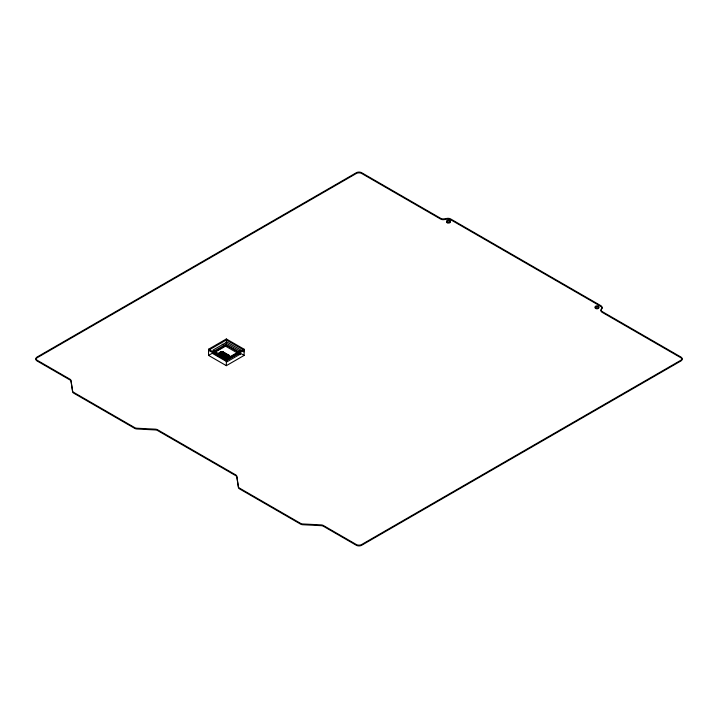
<?xml version="1.0" encoding="UTF-8"?>
<svg xmlns="http://www.w3.org/2000/svg" width="718" height="718" viewBox="0 0 718 718"><rect width="100%" height="100%" fill="white"/><g stroke="black" fill="none" stroke-linecap="round" stroke-linejoin="round"><path stroke-width="1.08" d="M229.401 356.918L222.759 352.556L222.759 351.892A1.274 0.736 0 0 0 220.973 351.919L219.618 352.7A1.328 0.763 0 0 0 219.591 353.66L219.591 353.696M219.591 353.66L225.829 357.331A1.355 0.781 0 0 0 227.75 357.393L229.32 356.352L228.88 355.383A1.445 0.835 0 0 1 229.105 356.613L229.078 357.268L228.88 355.428L222.759 351.892L223.406 352.224M225.344 356.918L228.486 355.159M222.688 354.216L223.962 353.48L224.905 353.956M224.905 354.216L223.702 354.854M225.174 355.652L226.448 354.916L227.4 355.392M208.552 349.235L226.341 338.968L244.129 349.235L244.129 355.401L226.341 365.668L208.552 355.401L208.552 349.235L226.341 359.512L244.129 349.235M213.066 350.061L226.628 342.235M213.066 351.703L226.628 343.877M208.552 355.401L226.341 345.134L244.129 355.401M213.066 353.346L226.628 345.52M219.439 352.592L220.794 351.811A1.526 0.88 0 0 1 222.957 351.811L229.051 355.329A1.696 0.978 0 0 1 229.302 356.702L227.929 358.12A1.607 0.933 0 0 1 225.658 358.058L225.658 357.429L219.555 353.911A1.615 0.933 0 0 1 219.43 352.601L219.439 353.229A1.615 0.933 0 0 0 219.555 354.539L225.829 358.004A1.328 0.763 0 0 0 227.723 358.049L227.723 357.349A1.328 0.763 0 0 1 225.847 357.277L224.824 356.693M219.439 353.22L220.794 352.439A1.526 0.88 0 0 1 222.957 352.439L223.639 352.834L220.121 354.863L220.121 356.29L225.093 359.153L229.284 356.711M219.591 354.351A1.328 0.763 0 0 1 219.645 353.373L221 351.892M220.121 354.234L223.639 352.206M222.903 354.629L224.689 354.216L223.038 354.647M222.392 355.733L223.145 355.293L224.492 356.119M222.84 355.769L223.325 355.446M223.594 356.2L224.079 355.922M223.594 356.406L224.303 355.966M224.528 356.146L223.819 356.927M225.398 355.859L226.52 355.213M224.797 356.334L224.303 356.577M227.041 355.311L225.623 356.137M225.757 356.272L227.175 355.446M225.093 357.106L228.611 355.069M228.611 355.697L225.093 357.735L225.093 359.153M226.628 358.704L240.18 350.878M226.628 360.355L240.18 352.529M226.628 361.998L240.18 354.171M228.351 355.886L229.051 355.957A1.696 0.978 0 0 1 229.302 357.331M226.906 357.546C229.365 357.376 224.169 357.429 226.897 357.546M226.906 358.273C229.365 358.102 224.169 358.165 226.897 358.273M223.513 354.916L222.688 354.432L225.982 356.352M222.975 355.078L223.325 355.239M228.88 355.428L229.078 356.604M225.838 356.254L225.174 355.913M229.042 356.218L228.88 356.092A1.445 0.835 0 0 1 229.105 357.241M226.628 341.822L243.985 351.847M226.628 343.464L240.18 351.29M226.628 345.107L240.18 352.933M222.194 344.191L240.18 354.575M224.384 353.777L227.121 355.419M222.122 355.563L223.953 356.577M213.066 350.474L226.628 358.3M213.066 352.116L226.628 359.942M213.066 353.759L226.628 361.585M224.824 357.42L225.829 358.004A1.355 0.781 0 0 0 227.75 358.022M219.591 354.315L219.771 353.768L225.829 357.277L225.847 357.977M229.051 355.329L229.051 355.957M227.929 358.12L227.929 357.492A1.607 0.933 0 0 1 225.658 357.429M226.341 338.968L226.341 345.134M226.341 359.512L226.341 365.668M222.957 351.811L222.957 352.439M220.794 351.811L220.794 352.439M219.645 353.373L219.645 352.673A1.364 0.79 0 0 0 219.735 353.803M219.555 353.911L219.555 354.539M222.786 352.538A1.274 0.736 0 0 0 220.973 352.538L219.618 353.328A1.364 0.79 0 0 0 219.735 354.432M601.864 307.789L601.11 309.413A3.769 2.181 0 0 0 602.088 311.513L680.996 357.07A3.769 2.181 0 0 1 680.996 360.158L361.666 544.513A3.769 2.181 0 0 1 356.334 544.513L323.423 525.513A3.769 2.181 0 0 0 321.081 524.885L302.861 523.969A3.778 2.181 0 0 1 300.519 523.332L239.507 488.105A3.769 2.181 0 0 1 238.412 486.759L236.823 476.24A3.769 2.181 0 0 0 235.728 474.885L157.61 429.786A3.769 2.181 0 0 0 155.267 429.158L137.048 428.233A3.769 2.181 0 0 1 134.706 427.605L73.694 392.378A3.778 2.181 0 0 1 72.599 391.023L71.01 380.504A3.769 2.181 0 0 0 69.915 379.158L37.004 360.158A3.769 2.181 0 0 1 37.004 357.07L356.334 172.715A3.769 2.181 0 0 1 361.666 172.715L440.574 218.272A3.769 2.181 0 0 0 444.218 218.837L447.027 218.398A3.769 2.181 0 0 1 450.671 218.963L600.885 305.689A3.769 2.181 0 0 1 601.864 307.789M601.864 308.56L601.11 310.185A3.769 2.181 0 0 0 602.088 312.285L680.996 357.842A3.769 2.181 0 0 1 680.996 360.93L361.666 545.285A3.769 2.181 0 0 1 356.334 545.285L323.423 526.285A3.769 2.181 0 0 0 321.081 525.657L302.861 524.732A3.778 2.181 0 0 1 300.519 524.104L239.507 488.877A3.769 2.181 0 0 1 238.412 487.531L236.823 477.012A3.769 2.181 0 0 0 235.728 475.657L157.61 430.558A3.769 2.181 0 0 0 155.267 429.929L137.048 429.005A3.769 2.181 0 0 1 134.706 428.377L73.694 393.15A3.778 2.181 0 0 1 72.599 391.795L71.01 381.276A3.769 2.181 0 0 0 69.915 379.93L37.004 360.93A3.769 2.181 0 0 1 37.004 357.842L356.334 173.487A3.769 2.181 0 0 1 361.666 173.487L440.574 219.044A3.769 2.181 0 0 0 444.218 219.6L447.027 219.169A3.769 2.181 0 0 1 450.671 219.735L600.885 306.46A3.769 2.181 0 0 1 601.864 308.56M226.341 339.991L208.552 350.267L226.341 360.535L244.129 350.267L226.341 339.991M222.616 355.033L222.122 355.356L222.616 355.078M225.12 354.396C221.907 355.015 227.014 356.164 225.12 354.423M447.17 221.988A1.885 1.086 0 0 0 450.33 221.494A1.885 1.086 0 0 0 448.014 220.166A1.885 1.086 0 0 0 447.17 221.988M447.17 222.759A1.885 1.086 0 0 0 450.33 222.266A1.885 1.086 0 0 0 448.014 220.938A1.885 1.086 0 0 0 447.17 222.759M595.653 307.708A1.885 1.086 0 0 0 598.812 307.223A1.885 1.086 0 0 0 596.496 305.886A1.885 1.086 0 0 0 595.653 307.708M595.653 308.48A1.885 1.086 0 0 0 598.812 307.995A1.885 1.086 0 0 0 596.496 306.658A1.885 1.086 0 0 0 595.653 308.48"/></g></svg>
